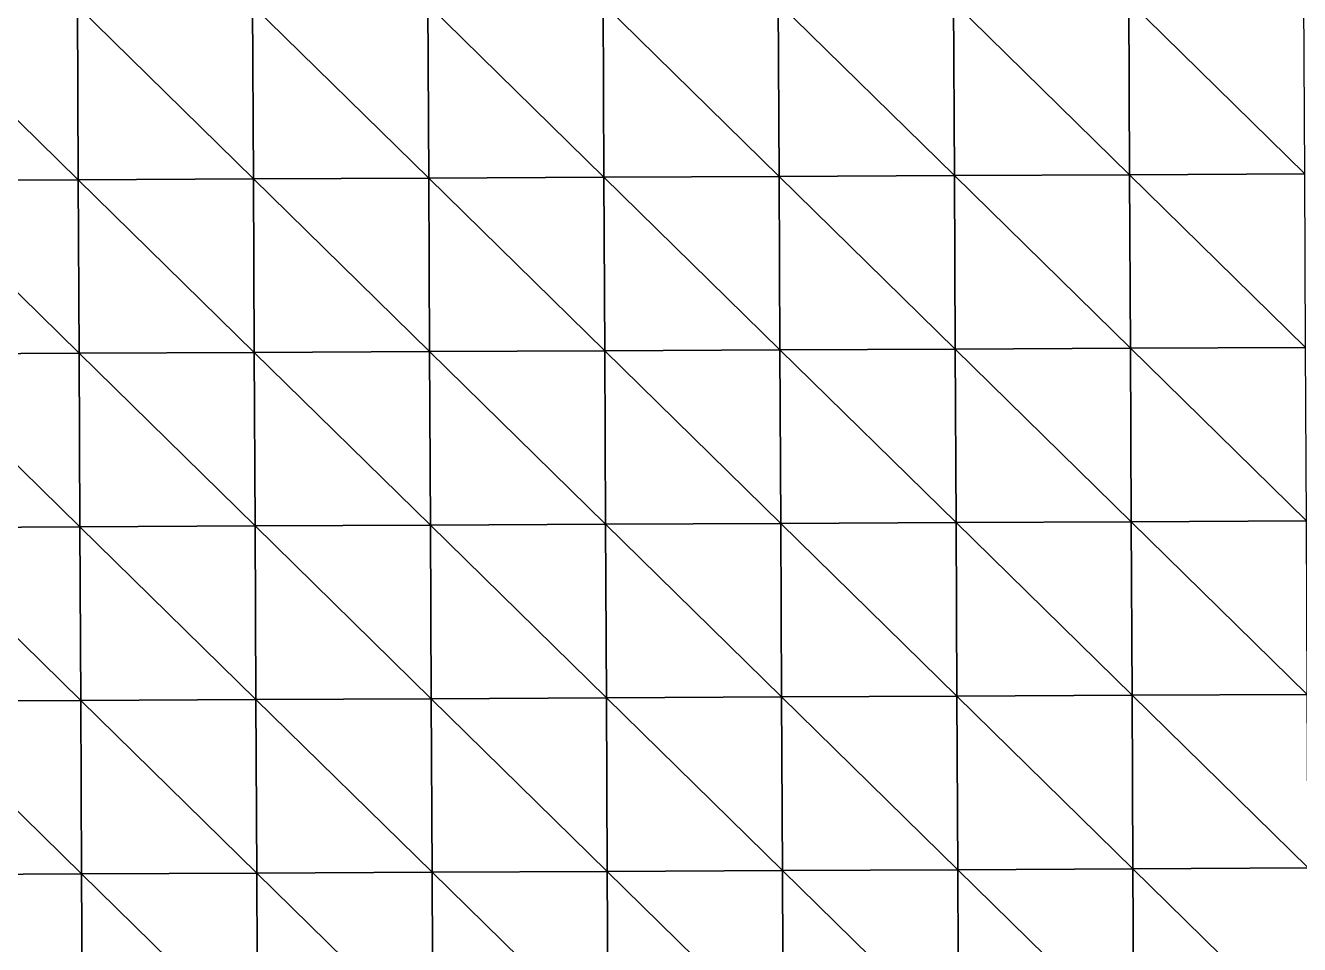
# Model space of a CAD drawing. Extents: x -372 to 678, y -263 to 741.
# Drawn here: x -11 to 80.4, y 131.7 to 197.6 of the extents above; entities that cross this region are included whole.
import ezdxf

# ---------------------------------------------------------------- set-up
doc = ezdxf.new("R2010")
doc.units = 0
doc.header["$LTSCALE"] = 0.0254
doc.layers.get('0').update_dxf_attribs({"linetype": 'CONTINUOUS'})
doc.layers.add('LOCATION_SNAPSHOT', color=144, linetype='CONTINUOUS')
doc.layers.add('LOCATION_TERRAIN', color=36, linetype='CONTINUOUS')

# ---------------------------------------------------------------- blocks, each defined once
blk = doc.blocks.new('LOCATION_SNAPSHOT')
at = {"color": 8}
mesh = blk.add_polyface(dxfattribs=at)
corners = [(-369.308, -262.945), (369.306, 262.947), (-371.821, 259.377), (371.824, -259.377)]
mesh.append_faces([[corners[k] for k in face] for face in [(0, 1, 2), (1, 0, 3)]], dxfattribs={"vtx0": -1, "color": 8})
blk = doc.blocks.new('LOCATION_TERRAIN')
at = {"color": 8}
mesh = blk.add_polyface(dxfattribs=at)
corners = [(30.505, 186.695, -4.946), (30.445, 199.131, -4.059), (17.884, 199.07, -4.336)]
mesh.append_faces([[corners[k] for k in face] for face in [(0, 1, 2)]], dxfattribs={"color": 8})
mesh = blk.add_polyface(dxfattribs=at)
corners = [(43.067, 186.755, -4.343), (43.007, 199.191, -3.781), (30.445, 199.131, -4.059)]
mesh.append_faces([[corners[k] for k in face] for face in [(0, 1, 2)]], dxfattribs={"color": 8})
mesh = blk.add_polyface(dxfattribs=at)
corners = [(43.067, 186.755, -4.343), (30.445, 199.131, -4.059), (30.505, 186.695, -4.946)]
mesh.append_faces([[corners[k] for k in face] for face in [(0, 1, 2)]], dxfattribs={"color": 8})
mesh = blk.add_polyface(dxfattribs=at)
corners = [(55.628, 186.816, -4.095), (55.568, 199.252, -3.735), (43.007, 199.191, -3.781)]
mesh.append_faces([[corners[k] for k in face] for face in [(0, 1, 2)]], dxfattribs={"color": 8})
mesh = blk.add_polyface(dxfattribs=at)
corners = [(55.628, 186.816, -4.095), (43.007, 199.191, -3.781), (43.067, 186.755, -4.343)]
mesh.append_faces([[corners[k] for k in face] for face in [(0, 1, 2)]], dxfattribs={"color": 8})
mesh = blk.add_polyface(dxfattribs=at)
corners = [(68.19, 186.876, -4.736), (68.13, 199.312, -4.268), (55.568, 199.252, -3.735)]
mesh.append_faces([[corners[k] for k in face] for face in [(0, 1, 2)]], dxfattribs={"color": 8})
mesh = blk.add_polyface(dxfattribs=at)
corners = [(68.19, 186.876, -4.736), (55.568, 199.252, -3.735), (55.628, 186.816, -4.095)]
mesh.append_faces([[corners[k] for k in face] for face in [(0, 1, 2)]], dxfattribs={"color": 8})
mesh = blk.add_polyface(dxfattribs=at)
corners = [(80.751, 186.937, -5.377), (80.691, 199.373, -4.8), (68.13, 199.312, -4.268)]
mesh.append_faces([[corners[k] for k in face] for face in [(0, 1, 2)]], dxfattribs={"color": 8})
mesh = blk.add_polyface(dxfattribs=at)
corners = [(80.751, 186.937, -5.377), (68.13, 199.312, -4.268), (68.19, 186.876, -4.736)]
mesh.append_faces([[corners[k] for k in face] for face in [(0, 1, 2)]], dxfattribs={"color": 8})
mesh = blk.add_polyface(dxfattribs=at)
corners = [(-7.179, 186.513, -7.929), (-7.239, 198.949, -6.431), (-19.801, 198.889, -7.624)]
mesh.append_faces([[corners[k] for k in face] for face in [(0, 1, 2)]], dxfattribs={"color": 8})
mesh = blk.add_polyface(dxfattribs=at)
corners = [(-7.179, 186.513, -7.929), (-19.801, 198.889, -7.624), (-19.741, 186.453, -9.23)]
mesh.append_faces([[corners[k] for k in face] for face in [(0, 1, 2)]], dxfattribs={"color": 8})
mesh = blk.add_polyface(dxfattribs=at)
corners = [(5.382, 186.574, -6.629), (5.322, 199.01, -5.239), (-7.239, 198.949, -6.431)]
mesh.append_faces([[corners[k] for k in face] for face in [(0, 1, 2)]], dxfattribs={"color": 8})
mesh = blk.add_polyface(dxfattribs=at)
corners = [(5.382, 186.574, -6.629), (-7.239, 198.949, -6.431), (-7.179, 186.513, -7.929)]
mesh.append_faces([[corners[k] for k in face] for face in [(0, 1, 2)]], dxfattribs={"color": 8})
mesh = blk.add_polyface(dxfattribs=at)
corners = [(17.944, 186.634, -5.548), (17.884, 199.07, -4.336), (5.322, 199.01, -5.239)]
mesh.append_faces([[corners[k] for k in face] for face in [(0, 1, 2)]], dxfattribs={"color": 8})
mesh = blk.add_polyface(dxfattribs=at)
corners = [(17.944, 186.634, -5.548), (5.322, 199.01, -5.239), (5.382, 186.574, -6.629)]
mesh.append_faces([[corners[k] for k in face] for face in [(0, 1, 2)]], dxfattribs={"color": 8})
mesh = blk.add_polyface(dxfattribs=at)
corners = [(30.505, 186.695, -4.946), (17.884, 199.07, -4.336), (17.944, 186.634, -5.548)]
mesh.append_faces([[corners[k] for k in face] for face in [(0, 1, 2)]], dxfattribs={"color": 8})
mesh = blk.add_polyface(dxfattribs=at)
corners = [(-7.119, 174.077, -8.976), (-7.179, 186.513, -7.929), (-19.741, 186.453, -9.23)]
mesh.append_faces([[corners[k] for k in face] for face in [(0, 1, 2)]], dxfattribs={"color": 8})
mesh = blk.add_polyface(dxfattribs=at)
corners = [(-7.119, 174.077, -8.976), (-19.741, 186.453, -9.23), (-19.681, 174.016, -10.117)]
mesh.append_faces([[corners[k] for k in face] for face in [(0, 1, 2)]], dxfattribs={"color": 8})
mesh = blk.add_polyface(dxfattribs=at)
corners = [(5.442, 174.137, -7.835), (5.382, 186.574, -6.629), (-7.179, 186.513, -7.929)]
mesh.append_faces([[corners[k] for k in face] for face in [(0, 1, 2)]], dxfattribs={"color": 8})
mesh = blk.add_polyface(dxfattribs=at)
corners = [(5.442, 174.137, -7.835), (-7.179, 186.513, -7.929), (-7.119, 174.077, -8.976)]
mesh.append_faces([[corners[k] for k in face] for face in [(0, 1, 2)]], dxfattribs={"color": 8})
mesh = blk.add_polyface(dxfattribs=at)
corners = [(18.004, 174.198, -6.789), (17.944, 186.634, -5.548), (5.382, 186.574, -6.629)]
mesh.append_faces([[corners[k] for k in face] for face in [(0, 1, 2)]], dxfattribs={"color": 8})
mesh = blk.add_polyface(dxfattribs=at)
corners = [(18.004, 174.198, -6.789), (5.382, 186.574, -6.629), (5.442, 174.137, -7.835)]
mesh.append_faces([[corners[k] for k in face] for face in [(0, 1, 2)]], dxfattribs={"color": 8})
mesh = blk.add_polyface(dxfattribs=at)
corners = [(30.565, 174.258, -5.95), (30.505, 186.695, -4.946), (17.944, 186.634, -5.548)]
mesh.append_faces([[corners[k] for k in face] for face in [(0, 1, 2)]], dxfattribs={"color": 8})
mesh = blk.add_polyface(dxfattribs=at)
corners = [(30.565, 174.258, -5.95), (17.944, 186.634, -5.548), (18.004, 174.198, -6.789)]
mesh.append_faces([[corners[k] for k in face] for face in [(0, 1, 2)]], dxfattribs={"color": 8})
mesh = blk.add_polyface(dxfattribs=at)
corners = [(43.127, 174.319, -5.111), (43.067, 186.755, -4.343), (30.505, 186.695, -4.946)]
mesh.append_faces([[corners[k] for k in face] for face in [(0, 1, 2)]], dxfattribs={"color": 8})
mesh = blk.add_polyface(dxfattribs=at)
corners = [(43.127, 174.319, -5.111), (30.505, 186.695, -4.946), (30.565, 174.258, -5.95)]
mesh.append_faces([[corners[k] for k in face] for face in [(0, 1, 2)]], dxfattribs={"color": 8})
mesh = blk.add_polyface(dxfattribs=at)
corners = [(55.688, 174.379, -4.624), (55.628, 186.816, -4.095), (43.067, 186.755, -4.343)]
mesh.append_faces([[corners[k] for k in face] for face in [(0, 1, 2)]], dxfattribs={"color": 8})
mesh = blk.add_polyface(dxfattribs=at)
corners = [(55.688, 174.379, -4.624), (43.067, 186.755, -4.343), (43.127, 174.319, -5.111)]
mesh.append_faces([[corners[k] for k in face] for face in [(0, 1, 2)]], dxfattribs={"color": 8})
mesh = blk.add_polyface(dxfattribs=at)
corners = [(68.25, 174.44, -5.015), (68.19, 186.876, -4.736), (55.628, 186.816, -4.095)]
mesh.append_faces([[corners[k] for k in face] for face in [(0, 1, 2)]], dxfattribs={"color": 8})
mesh = blk.add_polyface(dxfattribs=at)
corners = [(68.25, 174.44, -5.015), (55.628, 186.816, -4.095), (55.688, 174.379, -4.624)]
mesh.append_faces([[corners[k] for k in face] for face in [(0, 1, 2)]], dxfattribs={"color": 8})
mesh = blk.add_polyface(dxfattribs=at)
corners = [(80.811, 174.5, -5.407), (80.751, 186.937, -5.377), (68.19, 186.876, -4.736)]
mesh.append_faces([[corners[k] for k in face] for face in [(0, 1, 2)]], dxfattribs={"color": 8})
mesh = blk.add_polyface(dxfattribs=at)
corners = [(80.811, 174.5, -5.407), (68.19, 186.876, -4.736), (68.25, 174.44, -5.015)]
mesh.append_faces([[corners[k] for k in face] for face in [(0, 1, 2)]], dxfattribs={"color": 8})
mesh = blk.add_polyface(dxfattribs=at)
corners = [(80.871, 162.064, -5.321), (80.811, 174.5, -5.407), (68.25, 174.44, -5.015)]
mesh.append_faces([[corners[k] for k in face] for face in [(0, 1, 2)]], dxfattribs={"color": 8})
mesh = blk.add_polyface(dxfattribs=at)
corners = [(-7.059, 161.641, -9.926), (-7.119, 174.077, -8.976), (-19.681, 174.016, -10.117)]
mesh.append_faces([[corners[k] for k in face] for face in [(0, 1, 2)]], dxfattribs={"color": 8})
mesh = blk.add_polyface(dxfattribs=at)
corners = [(-7.059, 161.641, -9.926), (-19.681, 174.016, -10.117), (-19.621, 161.58, -10.85)]
mesh.append_faces([[corners[k] for k in face] for face in [(0, 1, 2)]], dxfattribs={"color": 8})
mesh = blk.add_polyface(dxfattribs=at)
corners = [(5.502, 161.701, -9.002), (5.442, 174.137, -7.835), (-7.119, 174.077, -8.976)]
mesh.append_faces([[corners[k] for k in face] for face in [(0, 1, 2)]], dxfattribs={"color": 8})
mesh = blk.add_polyface(dxfattribs=at)
corners = [(5.502, 161.701, -9.002), (-7.119, 174.077, -8.976), (-7.059, 161.641, -9.926)]
mesh.append_faces([[corners[k] for k in face] for face in [(0, 1, 2)]], dxfattribs={"color": 8})
mesh = blk.add_polyface(dxfattribs=at)
corners = [(18.064, 161.762, -8.036), (18.004, 174.198, -6.789), (5.442, 174.137, -7.835)]
mesh.append_faces([[corners[k] for k in face] for face in [(0, 1, 2)]], dxfattribs={"color": 8})
mesh = blk.add_polyface(dxfattribs=at)
corners = [(18.064, 161.762, -8.036), (5.442, 174.137, -7.835), (5.502, 161.701, -9.002)]
mesh.append_faces([[corners[k] for k in face] for face in [(0, 1, 2)]], dxfattribs={"color": 8})
mesh = blk.add_polyface(dxfattribs=at)
corners = [(30.625, 161.822, -6.98), (30.565, 174.258, -5.95), (18.004, 174.198, -6.789)]
mesh.append_faces([[corners[k] for k in face] for face in [(0, 1, 2)]], dxfattribs={"color": 8})
mesh = blk.add_polyface(dxfattribs=at)
corners = [(30.625, 161.822, -6.98), (18.004, 174.198, -6.789), (18.064, 161.762, -8.036)]
mesh.append_faces([[corners[k] for k in face] for face in [(0, 1, 2)]], dxfattribs={"color": 8})
mesh = blk.add_polyface(dxfattribs=at)
corners = [(43.187, 161.883, -5.924), (43.127, 174.319, -5.111), (30.565, 174.258, -5.95)]
mesh.append_faces([[corners[k] for k in face] for face in [(0, 1, 2)]], dxfattribs={"color": 8})
mesh = blk.add_polyface(dxfattribs=at)
corners = [(43.187, 161.883, -5.924), (30.565, 174.258, -5.95), (30.625, 161.822, -6.98)]
mesh.append_faces([[corners[k] for k in face] for face in [(0, 1, 2)]], dxfattribs={"color": 8})
mesh = blk.add_polyface(dxfattribs=at)
corners = [(55.748, 161.943, -5.189), (55.688, 174.379, -4.624), (43.127, 174.319, -5.111)]
mesh.append_faces([[corners[k] for k in face] for face in [(0, 1, 2)]], dxfattribs={"color": 8})
mesh = blk.add_polyface(dxfattribs=at)
corners = [(55.748, 161.943, -5.189), (43.127, 174.319, -5.111), (43.187, 161.883, -5.924)]
mesh.append_faces([[corners[k] for k in face] for face in [(0, 1, 2)]], dxfattribs={"color": 8})
mesh = blk.add_polyface(dxfattribs=at)
corners = [(68.31, 162.004, -5.255), (68.25, 174.44, -5.015), (55.688, 174.379, -4.624)]
mesh.append_faces([[corners[k] for k in face] for face in [(0, 1, 2)]], dxfattribs={"color": 8})
mesh = blk.add_polyface(dxfattribs=at)
corners = [(68.31, 162.004, -5.255), (55.688, 174.379, -4.624), (55.748, 161.943, -5.189)]
mesh.append_faces([[corners[k] for k in face] for face in [(0, 1, 2)]], dxfattribs={"color": 8})
mesh = blk.add_polyface(dxfattribs=at)
corners = [(80.871, 162.064, -5.321), (68.25, 174.44, -5.015), (68.31, 162.004, -5.255)]
mesh.append_faces([[corners[k] for k in face] for face in [(0, 1, 2)]], dxfattribs={"color": 8})
mesh = blk.add_polyface(dxfattribs=at)
corners = [(5.562, 149.265, -10.169), (5.502, 161.701, -9.002), (-7.059, 161.641, -9.926)]
mesh.append_faces([[corners[k] for k in face] for face in [(0, 1, 2)]], dxfattribs={"color": 8})
mesh = blk.add_polyface(dxfattribs=at)
corners = [(18.123, 149.325, -9.283), (18.064, 161.762, -8.036), (5.502, 161.701, -9.002)]
mesh.append_faces([[corners[k] for k in face] for face in [(0, 1, 2)]], dxfattribs={"color": 8})
mesh = blk.add_polyface(dxfattribs=at)
corners = [(18.123, 149.325, -9.283), (5.502, 161.701, -9.002), (5.562, 149.265, -10.169)]
mesh.append_faces([[corners[k] for k in face] for face in [(0, 1, 2)]], dxfattribs={"color": 8})
mesh = blk.add_polyface(dxfattribs=at)
corners = [(30.685, 149.386, -8.01), (30.625, 161.822, -6.98), (18.064, 161.762, -8.036)]
mesh.append_faces([[corners[k] for k in face] for face in [(0, 1, 2)]], dxfattribs={"color": 8})
mesh = blk.add_polyface(dxfattribs=at)
corners = [(30.685, 149.386, -8.01), (18.064, 161.762, -8.036), (18.123, 149.325, -9.283)]
mesh.append_faces([[corners[k] for k in face] for face in [(0, 1, 2)]], dxfattribs={"color": 8})
mesh = blk.add_polyface(dxfattribs=at)
corners = [(43.246, 149.446, -6.737), (43.187, 161.883, -5.924), (30.625, 161.822, -6.98)]
mesh.append_faces([[corners[k] for k in face] for face in [(0, 1, 2)]], dxfattribs={"color": 8})
mesh = blk.add_polyface(dxfattribs=at)
corners = [(43.246, 149.446, -6.737), (30.625, 161.822, -6.98), (30.685, 149.386, -8.01)]
mesh.append_faces([[corners[k] for k in face] for face in [(0, 1, 2)]], dxfattribs={"color": 8})
mesh = blk.add_polyface(dxfattribs=at)
corners = [(55.808, 149.507, -5.753), (55.748, 161.943, -5.189), (43.187, 161.883, -5.924)]
mesh.append_faces([[corners[k] for k in face] for face in [(0, 1, 2)]], dxfattribs={"color": 8})
mesh = blk.add_polyface(dxfattribs=at)
corners = [(55.808, 149.507, -5.753), (43.187, 161.883, -5.924), (43.246, 149.446, -6.737)]
mesh.append_faces([[corners[k] for k in face] for face in [(0, 1, 2)]], dxfattribs={"color": 8})
mesh = blk.add_polyface(dxfattribs=at)
corners = [(68.369, 149.567, -5.494), (68.31, 162.004, -5.255), (55.748, 161.943, -5.189)]
mesh.append_faces([[corners[k] for k in face] for face in [(0, 1, 2)]], dxfattribs={"color": 8})
mesh = blk.add_polyface(dxfattribs=at)
corners = [(68.369, 149.567, -5.494), (55.748, 161.943, -5.189), (55.808, 149.507, -5.753)]
mesh.append_faces([[corners[k] for k in face] for face in [(0, 1, 2)]], dxfattribs={"color": 8})
mesh = blk.add_polyface(dxfattribs=at)
corners = [(80.931, 149.628, -5.234), (80.871, 162.064, -5.321), (68.31, 162.004, -5.255)]
mesh.append_faces([[corners[k] for k in face] for face in [(0, 1, 2)]], dxfattribs={"color": 8})
mesh = blk.add_polyface(dxfattribs=at)
corners = [(80.931, 149.628, -5.234), (68.31, 162.004, -5.255), (68.369, 149.567, -5.494)]
mesh.append_faces([[corners[k] for k in face] for face in [(0, 1, 2)]], dxfattribs={"color": 8})
mesh = blk.add_polyface(dxfattribs=at)
corners = [(-6.999, 149.204, -10.876), (-7.059, 161.641, -9.926), (-19.621, 161.58, -10.85)]
mesh.append_faces([[corners[k] for k in face] for face in [(0, 1, 2)]], dxfattribs={"color": 8})
mesh = blk.add_polyface(dxfattribs=at)
corners = [(-6.999, 149.204, -10.876), (-19.621, 161.58, -10.85), (-19.561, 149.144, -11.583)]
mesh.append_faces([[corners[k] for k in face] for face in [(0, 1, 2)]], dxfattribs={"color": 8})
mesh = blk.add_polyface(dxfattribs=at)
corners = [(5.562, 149.265, -10.169), (-7.059, 161.641, -9.926), (-6.999, 149.204, -10.876)]
mesh.append_faces([[corners[k] for k in face] for face in [(0, 1, 2)]], dxfattribs={"color": 8})
mesh = blk.add_polyface(dxfattribs=at)
corners = [(-6.94, 136.768, -10.651), (-6.999, 149.204, -10.876), (-19.561, 149.144, -11.583)]
mesh.append_faces([[corners[k] for k in face] for face in [(0, 1, 2)]], dxfattribs={"color": 8})
mesh = blk.add_polyface(dxfattribs=at)
corners = [(-6.94, 136.768, -10.651), (-19.561, 149.144, -11.583), (-19.501, 136.708, -11.056)]
mesh.append_faces([[corners[k] for k in face] for face in [(0, 1, 2)]], dxfattribs={"color": 8})
mesh = blk.add_polyface(dxfattribs=at)
corners = [(5.622, 136.829, -10.246), (5.562, 149.265, -10.169), (-6.999, 149.204, -10.876)]
mesh.append_faces([[corners[k] for k in face] for face in [(0, 1, 2)]], dxfattribs={"color": 8})
mesh = blk.add_polyface(dxfattribs=at)
corners = [(5.622, 136.829, -10.246), (-6.999, 149.204, -10.876), (-6.94, 136.768, -10.651)]
mesh.append_faces([[corners[k] for k in face] for face in [(0, 1, 2)]], dxfattribs={"color": 8})
mesh = blk.add_polyface(dxfattribs=at)
corners = [(18.183, 136.889, -9.579), (18.123, 149.325, -9.283), (5.562, 149.265, -10.169)]
mesh.append_faces([[corners[k] for k in face] for face in [(0, 1, 2)]], dxfattribs={"color": 8})
mesh = blk.add_polyface(dxfattribs=at)
corners = [(18.183, 136.889, -9.579), (5.562, 149.265, -10.169), (5.622, 136.829, -10.246)]
mesh.append_faces([[corners[k] for k in face] for face in [(0, 1, 2)]], dxfattribs={"color": 8})
mesh = blk.add_polyface(dxfattribs=at)
corners = [(30.745, 136.95, -8.344), (30.685, 149.386, -8.01), (18.123, 149.325, -9.283)]
mesh.append_faces([[corners[k] for k in face] for face in [(0, 1, 2)]], dxfattribs={"color": 8})
mesh = blk.add_polyface(dxfattribs=at)
corners = [(30.745, 136.95, -8.344), (18.123, 149.325, -9.283), (18.183, 136.889, -9.579)]
mesh.append_faces([[corners[k] for k in face] for face in [(0, 1, 2)]], dxfattribs={"color": 8})
mesh = blk.add_polyface(dxfattribs=at)
corners = [(43.306, 137.01, -7.11), (43.246, 149.446, -6.737), (30.685, 149.386, -8.01)]
mesh.append_faces([[corners[k] for k in face] for face in [(0, 1, 2)]], dxfattribs={"color": 8})
mesh = blk.add_polyface(dxfattribs=at)
corners = [(43.306, 137.01, -7.11), (30.685, 149.386, -8.01), (30.745, 136.95, -8.344)]
mesh.append_faces([[corners[k] for k in face] for face in [(0, 1, 2)]], dxfattribs={"color": 8})
mesh = blk.add_polyface(dxfattribs=at)
corners = [(55.868, 137.071, -6.06), (55.808, 149.507, -5.753), (43.246, 149.446, -6.737)]
mesh.append_faces([[corners[k] for k in face] for face in [(0, 1, 2)]], dxfattribs={"color": 8})
mesh = blk.add_polyface(dxfattribs=at)
corners = [(55.868, 137.071, -6.06), (43.246, 149.446, -6.737), (43.306, 137.01, -7.11)]
mesh.append_faces([[corners[k] for k in face] for face in [(0, 1, 2)]], dxfattribs={"color": 8})
mesh = blk.add_polyface(dxfattribs=at)
corners = [(68.429, 137.131, -5.475), (68.369, 149.567, -5.494), (55.808, 149.507, -5.753)]
mesh.append_faces([[corners[k] for k in face] for face in [(0, 1, 2)]], dxfattribs={"color": 8})
mesh = blk.add_polyface(dxfattribs=at)
corners = [(68.429, 137.131, -5.475), (55.808, 149.507, -5.753), (55.868, 137.071, -6.06)]
mesh.append_faces([[corners[k] for k in face] for face in [(0, 1, 2)]], dxfattribs={"color": 8})
mesh = blk.add_polyface(dxfattribs=at)
corners = [(80.991, 137.192, -4.89), (80.931, 149.628, -5.234), (68.369, 149.567, -5.494)]
mesh.append_faces([[corners[k] for k in face] for face in [(0, 1, 2)]], dxfattribs={"color": 8})
mesh = blk.add_polyface(dxfattribs=at)
corners = [(80.991, 137.192, -4.89), (68.369, 149.567, -5.494), (68.429, 137.131, -5.475)]
mesh.append_faces([[corners[k] for k in face] for face in [(0, 1, 2)]], dxfattribs={"color": 8})
mesh = blk.add_polyface(dxfattribs=at)
corners = [(43.366, 124.574, -7.361), (43.306, 137.01, -7.11), (30.745, 136.95, -8.344)]
mesh.append_faces([[corners[k] for k in face] for face in [(0, 1, 2)]], dxfattribs={"color": 8})
mesh = blk.add_polyface(dxfattribs=at)
corners = [(55.928, 124.634, -6.296), (55.868, 137.071, -6.06), (43.306, 137.01, -7.11)]
mesh.append_faces([[corners[k] for k in face] for face in [(0, 1, 2)]], dxfattribs={"color": 8})
mesh = blk.add_polyface(dxfattribs=at)
corners = [(55.928, 124.634, -6.296), (43.306, 137.01, -7.11), (43.366, 124.574, -7.361)]
mesh.append_faces([[corners[k] for k in face] for face in [(0, 1, 2)]], dxfattribs={"color": 8})
mesh = blk.add_polyface(dxfattribs=at)
corners = [(68.489, 124.695, -5.385), (68.429, 137.131, -5.475), (55.868, 137.071, -6.06)]
mesh.append_faces([[corners[k] for k in face] for face in [(0, 1, 2)]], dxfattribs={"color": 8})
mesh = blk.add_polyface(dxfattribs=at)
corners = [(68.489, 124.695, -5.385), (55.868, 137.071, -6.06), (55.928, 124.634, -6.296)]
mesh.append_faces([[corners[k] for k in face] for face in [(0, 1, 2)]], dxfattribs={"color": 8})
mesh = blk.add_polyface(dxfattribs=at)
corners = [(81.051, 124.755, -4.475), (80.991, 137.192, -4.89), (68.429, 137.131, -5.475)]
mesh.append_faces([[corners[k] for k in face] for face in [(0, 1, 2)]], dxfattribs={"color": 8})
mesh = blk.add_polyface(dxfattribs=at)
corners = [(81.051, 124.755, -4.475), (68.429, 137.131, -5.475), (68.489, 124.695, -5.385)]
mesh.append_faces([[corners[k] for k in face] for face in [(0, 1, 2)]], dxfattribs={"color": 8})
mesh = blk.add_polyface(dxfattribs=at)
corners = [(-6.88, 124.332, -10.103), (-6.94, 136.768, -10.651), (-19.501, 136.708, -11.056)]
mesh.append_faces([[corners[k] for k in face] for face in [(0, 1, 2)]], dxfattribs={"color": 8})
mesh = blk.add_polyface(dxfattribs=at)
corners = [(-6.88, 124.332, -10.103), (-19.501, 136.708, -11.056), (-19.441, 124.271, -10.182)]
mesh.append_faces([[corners[k] for k in face] for face in [(0, 1, 2)]], dxfattribs={"color": 8})
mesh = blk.add_polyface(dxfattribs=at)
corners = [(5.682, 124.392, -10.024), (5.622, 136.829, -10.246), (-6.94, 136.768, -10.651)]
mesh.append_faces([[corners[k] for k in face] for face in [(0, 1, 2)]], dxfattribs={"color": 8})
mesh = blk.add_polyface(dxfattribs=at)
corners = [(5.682, 124.392, -10.024), (-6.94, 136.768, -10.651), (-6.88, 124.332, -10.103)]
mesh.append_faces([[corners[k] for k in face] for face in [(0, 1, 2)]], dxfattribs={"color": 8})
mesh = blk.add_polyface(dxfattribs=at)
corners = [(18.243, 124.453, -9.614), (18.183, 136.889, -9.579), (5.622, 136.829, -10.246)]
mesh.append_faces([[corners[k] for k in face] for face in [(0, 1, 2)]], dxfattribs={"color": 8})
mesh = blk.add_polyface(dxfattribs=at)
corners = [(18.243, 124.453, -9.614), (5.622, 136.829, -10.246), (5.682, 124.392, -10.024)]
mesh.append_faces([[corners[k] for k in face] for face in [(0, 1, 2)]], dxfattribs={"color": 8})
mesh = blk.add_polyface(dxfattribs=at)
corners = [(30.805, 124.513, -8.487), (30.745, 136.95, -8.344), (18.183, 136.889, -9.579)]
mesh.append_faces([[corners[k] for k in face] for face in [(0, 1, 2)]], dxfattribs={"color": 8})
mesh = blk.add_polyface(dxfattribs=at)
corners = [(30.805, 124.513, -8.487), (18.183, 136.889, -9.579), (18.243, 124.453, -9.614)]
mesh.append_faces([[corners[k] for k in face] for face in [(0, 1, 2)]], dxfattribs={"color": 8})
mesh = blk.add_polyface(dxfattribs=at)
corners = [(43.366, 124.574, -7.361), (30.745, 136.95, -8.344), (30.805, 124.513, -8.487)]
mesh.append_faces([[corners[k] for k in face] for face in [(0, 1, 2)]], dxfattribs={"color": 8})

msp = doc.modelspace()

# ---------------------------------------------------------------- block references
at = {"layer": 'LOCATION_SNAPSHOT', "color": 0}
msp.add_blockref('LOCATION_SNAPSHOT', (0, 0), dxfattribs=at)
at = {"layer": 'LOCATION_TERRAIN', "color": 0}
msp.add_blockref('LOCATION_TERRAIN', (0, 0), dxfattribs=at)

doc.saveas('drawing.dxf')
